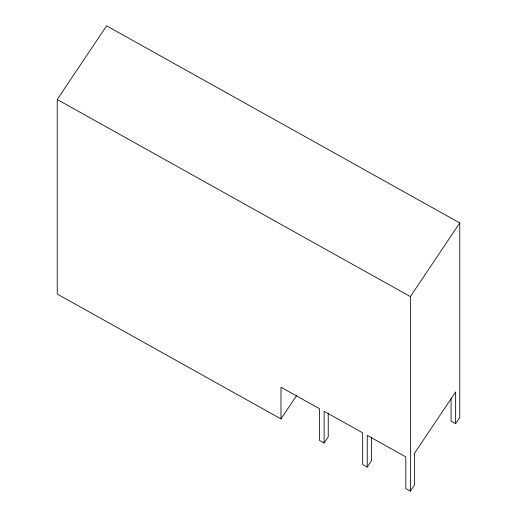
<?xml version="1.0" encoding="UTF-8"?>
<svg xmlns="http://www.w3.org/2000/svg" width="517" height="517" viewBox="0 0 517 517"><rect width="100%" height="100%" fill="white"/><g stroke="black" fill="none" stroke-linecap="round" stroke-linejoin="round"><path stroke-width="0.78" d="M296.687 395.492L280.97 418.925L57.232 294.05L57.232 99.497L106.618 25.85L459.768 222.95L459.768 417.503L455.632 423.675L451.07 421.129L451.07 398.135M280.97 418.925L280.97 387.214L319.545 408.74L319.545 440.452L324.107 442.998L324.107 411.286L362.682 432.819L362.682 464.531L367.244 467.077L367.244 435.366L405.819 456.892L405.819 488.604L410.382 491.15L410.382 296.596L459.768 222.95M324.107 442.998L328.243 436.826L328.243 413.044M367.244 467.077L371.38 460.906L371.38 437.123M410.382 491.15L414.518 484.978L414.518 453.267L455.632 391.964L455.632 423.675M57.232 99.497L410.382 296.596"/></g></svg>
